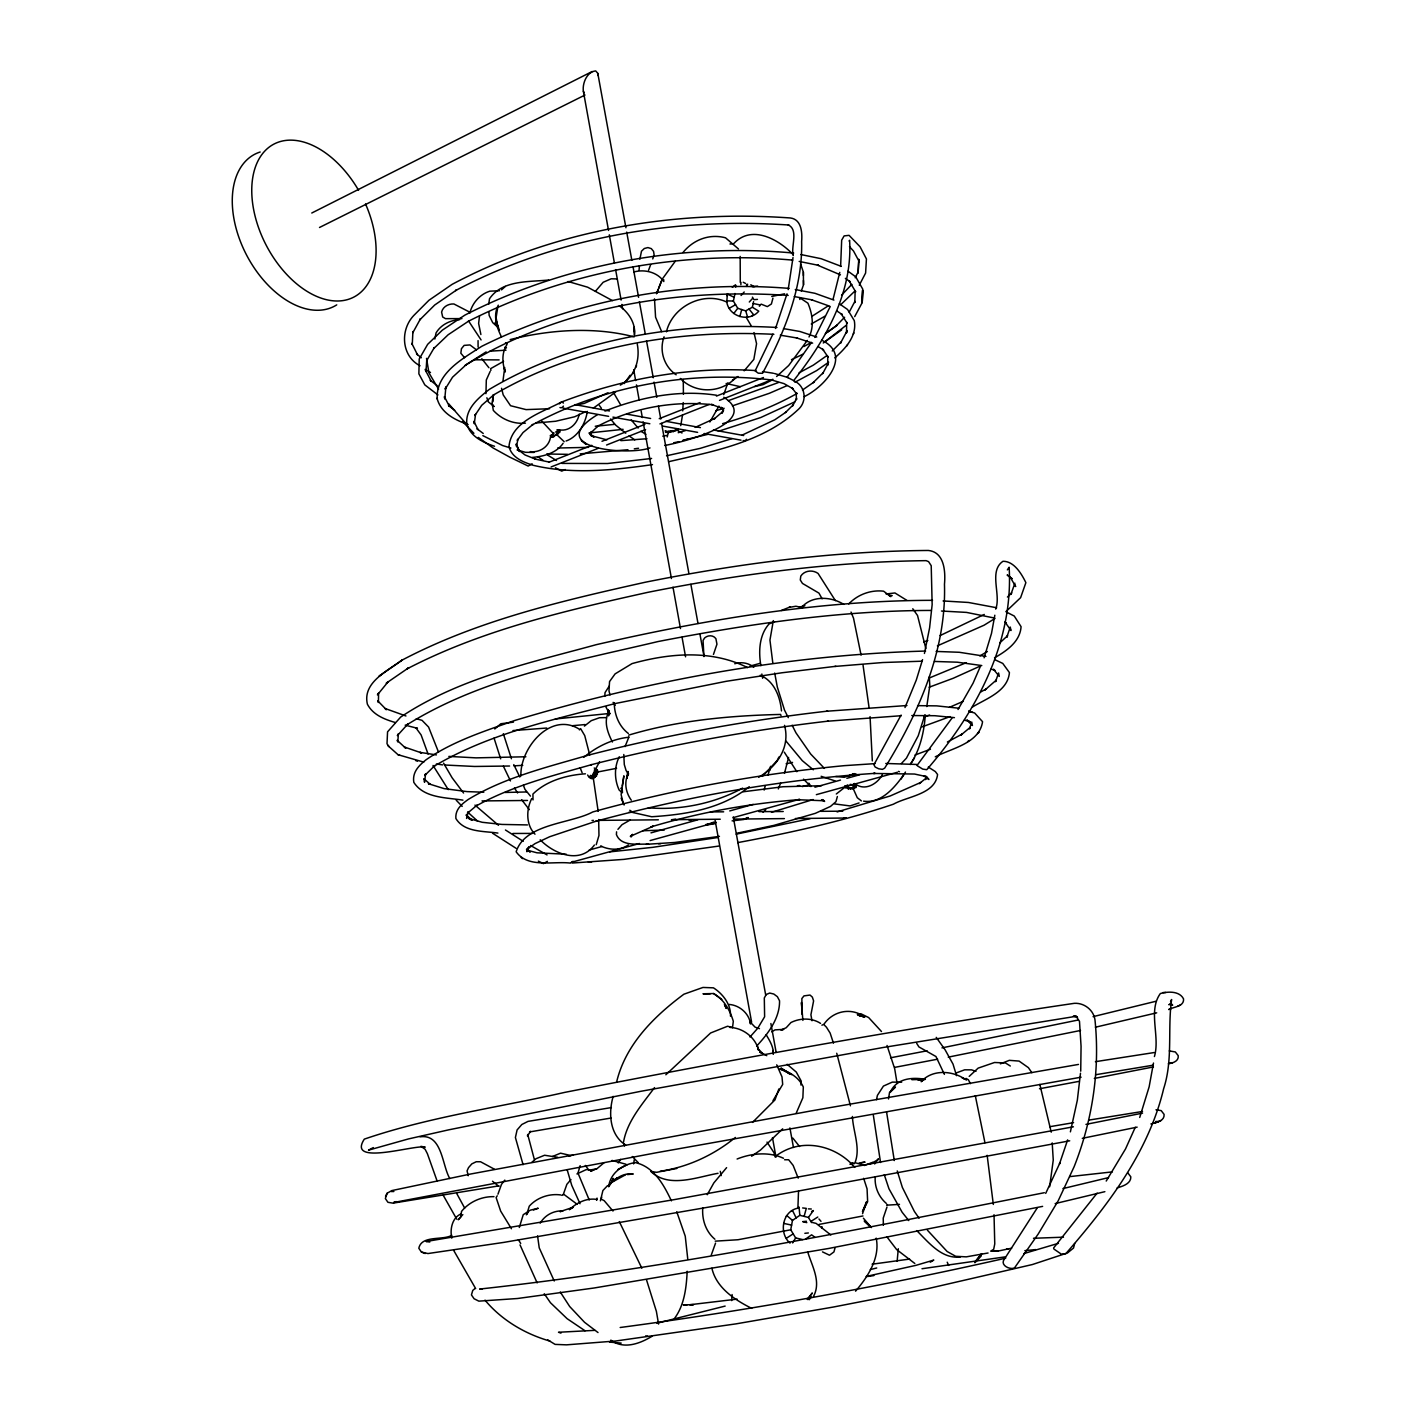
<?xml version="1.0" encoding="UTF-8"?>
<svg xmlns="http://www.w3.org/2000/svg" width="1416" height="1416" viewBox="0 0 1416 1416"><rect width="100%" height="100%" fill="white"/><g stroke="black" fill="none" stroke-linecap="round" stroke-linejoin="round"><path stroke-width="1.5" d="M504.715 367.541L502.999 380.798M596.579 1200.308L597.056 1198.095M623.093 802.73L621.128 794.641L623.89 775.844L622.226 786.057M793.208 255.517C790.712 246.614 798.889 229.657 788.11 224.861L788.907 225.02C675.007 217.303 556.966 236.915 455.563 290.563L456.536 290.014L434.73 304.989L419.862 319.768L420.534 318.706L412.782 332.778L412.923 331.556L412.268 344.513L411.791 343.38L417.437 354.69L416.499 353.858L421.331 357.77M1080.727 1071.169L1081.063 1046.318L1079.488 1021.325L1076.213 1016.476L1077.523 1017.343L1073.363 1016.157L1076.355 1016.263L883.106 1047.504L640.492 1091.364L448.837 1129.809L408.41 1138.942L368.549 1150.146L373.311 1147.58M627.978 771.508L627.925 775.455L628.049 771.578M703.947 656.582L703.044 640.457L704.637 637.926C707.947 635.023 713.204 634.881 715.894 638.669L716.956 644.192L713.452 654.457M378.585 693.645L378.408 702.478L377.736 700.832L386.391 709.717L385.081 708.496L405.95 715.983M773.207 1054.194C773.809 1047.079 769.614 1040.583 766.144 1034.689M773.207 1053.681L773.295 1050.46M862.22 302.582L862.645 290.298L862.22 302.582L854.715 316.6M1074.673 1243.514L1073.523 1248.045L1067.487 1252.948L1032.37 1264.541L927.728 1288.666L833.528 1307.003L735.984 1323.872L615.836 1340.987L566.506 1344.846L555.09 1344.386L547.762 1339.908M862.273 301.36L862.716 289.059L855.689 276.775L847.989 271.182M480.891 334.53L478.626 323.432L479.511 315.998M492.945 401.702L493.228 395.648L492.06 402.994L493.317 410.392C501.388 419.224 513.477 424.34 525.425 423.154M855.193 277.748L858.167 271.961L858.804 259.429L859.3 261.748L853.512 251.004L849.476 246.649M858.114 273.146L858.804 259.429M837.369 796.535L835.953 801.686L830.484 806.43L815.351 813.333L773.879 825.386L736.639 833.298M730.461 1016.157C731.222 1004.546 722.833 993.855 713.452 987.837L702.973 987.448L683.893 994.209C653.927 1016.458 625.536 1044.548 616.615 1082.036M834.803 357.894C845.405 348.46 857.158 336.123 854.29 320.636L847.547 309.484L839.334 303.767M682.512 415.047L680.742 425.632M682.742 410.888L683.22 402.587M687.185 1271.267C686.388 1287.498 684.459 1305.127 674.423 1318.544M1154.412 1056.548C1160.359 1036.618 1147.703 1010.971 1160.341 993.554C1167.846 991.395 1179.439 990.811 1183.546 998.9C1184.236 1006.758 1173.563 1006.723 1168.731 1009.555L1171.156 1008.635M398.339 734.09L397.843 741.949L397.153 740.303L405.737 748.232L404.392 747.029L421.561 752.923L419.844 752.356L436.394 754.905M604.774 696.389L605.021 692.636L609.305 685.981M616.58 831.829L616.403 834.537C621.146 846.963 638.12 843.617 648.563 844.219M995.713 609.092C1001.324 594.702 988.386 571.179 1002.971 561.285C1014.033 561.108 1021.609 573.852 1025.874 582.666L1020.617 597.658L1005.838 611.712M800.943 1085.063L801.208 1081.063L796.288 1072.071L787.119 1064.283M731.683 1300.596L732.107 1294.543M840.626 266.42L841.67 240.189L844.113 235.906L849.087 235.339L860.096 246.791L866.433 258.969L865.601 273.058L859.264 285.236M639.076 270.102L639.395 265.766M639.873 259.234L641.483 251.198L644.298 248.508L647.891 247.57L651.289 248.614L653.572 251.375L654.139 255.11L652.741 258.916M846.856 787.632L848.609 789.296L850.379 787.65M623.536 1142.057C627.129 1121.348 642.262 1104.161 654.528 1087.594M1078.496 1064.425L809.899 1111.135L470.501 1174.041L391.807 1190.591L387.17 1193.21L385.347 1198.538L387.931 1202.308L392.975 1203.158L498.91 1185.865M527.053 849.901L526.911 851.724L529.018 846.786L526.469 849.706L534.965 843.653L549.762 836.697L597.021 820.891M550.452 435.367L551.036 437.367L553.975 435.509L553.567 437.101L553.001 436.287C550.523 436.677 552.789 438.11 553.231 435.544M552.505 435.579L553.851 432.712M466.784 816.643L466.625 818.448L468.271 811.634L467.351 813.333L477.068 805.138L475.475 806.341C511.565 786.039 552.169 775.844 591.729 764.605L590.667 764.87C668.795 744.905 748.303 730.39 828.413 721.098L827.404 721.222L901.231 715.717M468.094 424.534C455.244 420.18 441.296 413.136 437.243 399.011C435.526 373.417 462.483 358.832 480.856 346.885L481.776 346.3C576.064 299.502 684.353 279.961 789.137 288.386M557.161 433.207L559.922 430.553L558.594 429.703M666.423 331.84C672.352 306.741 702.938 290.846 726.762 302.05C729.187 316.901 749.17 322.582 758.764 311.184L752.374 307.254L745.648 310.865L737.771 308.299L733.382 301.059L735.01 293.501M437.243 399.011L437.349 397.79M438.199 387.665L438.305 386.462M897.125 1261.355L898.31 1248.717M793.013 257.517L788.181 289.607M1080.497 1073.24L1077.328 1100.267L1070.39 1131.862M587.321 411.401C585.516 423.508 578.17 436.677 566.099 441.013M732.497 1027.733L733.311 1021.29C730.036 1010.281 723.895 999.307 713.575 993.536L702.973 993.784L710.248 993.82M769.985 770.357L770.499 766.339M925.303 715.292C924.046 732.001 920.223 749.029 911.054 763.259M613.163 1096.356C608.331 1113.118 609.5 1134.765 625.677 1145.048M740.285 282.439L740.179 256.42M1049.645 1186.767L1053.256 1160.04L1052.194 1142.907M627.589 772.056L626.704 778.552L627.854 774.764C623.907 783.101 626.031 792.96 631.306 800.217M600.844 1199.494L601.747 1197.228M488.732 304.245L489.529 298.723C502.397 279.908 528.522 282.067 548.594 280.032M926.79 706.549L929.799 685.592L929.303 676.883M633.625 1163.899L634.244 1159.757M888.522 1098.975L889.514 1092.515L895.461 1087.028L890.239 1092.232C896.576 1078.16 912.24 1077.01 925.374 1079.346L917.957 1080.019L925.232 1078.638L921.161 1081.718C931.976 1069.345 951.782 1070.443 964.508 1078.85M740.869 284.704L740.975 282.386M620.332 385.117C635.023 376.638 640.315 359.947 637.271 344.123M773.331 620.597L769.95 640.103L772.817 663.077M1153.491 1063.044L1149.137 1086.851L1139.721 1117.454M563.267 1194.555L566.878 1184.289L570.967 1179.581M839.776 272.385L833.139 299.024M802.536 1239.566L795.633 1237.903L790.73 1229.796L792.464 1220.433L799.828 1215.335L808.43 1217.424L813.368 1210.556L811.563 1211.494M994.828 615.217L991.501 633.394L984.102 657.82M790.022 1243.124C778.552 1233.247 782.234 1211.176 797.898 1208.149L798.518 1191.068M741.736 309.52L739.842 316.565M434.836 339.026L436.057 332.937C440.819 324.795 450.376 320.034 459.687 319.662M924.436 653.466L929.604 627.819L932.153 604.614L931.215 565.692L928.577 561.639L926.099 560.648C832.413 561.763 739.223 574.011 647.448 592.419C565.48 610.632 482.272 629.837 407.259 668.759L408.835 667.662L386.267 683.167L387.913 682.016L377.435 694.884L378.426 693.238M821.652 1228.309L821.988 1226.645M917.108 765.313L952.03 718.036M804.129 1216.379L806.288 1208.361L802.642 1207.954M752.374 307.254L753.56 301.643M788.57 757.454L784.482 773.331M876.486 1099.683L877.407 1095.382L883.442 1086.072L892.275 1082.125L901.673 1082.196M727.399 293.625L726.762 302.05L727.063 300.865L733.382 301.059M519.3 1227.477L523.247 1214.698L530.292 1210.184L538.204 1208.237L533.443 1210.007M1053.575 1248.027L1097.117 1193.122M591.746 775.72L591.251 777.88M589.357 777.083L590.507 775.437L592.985 776.003L595.109 774.694L595.676 772.251L594.331 770.127C602.402 765.313 594.101 786.924 587.622 775.012M600.402 1200.839L602.897 1190.537L607.553 1185.617M667.202 436.96L668.104 433.385M926.347 776.41L925.551 779.596L926.418 777.915M764.127 790.093L765.26 785.827M768.056 775.136L769.171 770.87M772.941 298.156L771.401 303.98L767.348 306.617L761.065 304.104M835.068 1247.762L833.935 1251.921L829.493 1255.213L822.501 1251.886M787.013 293.82L775.508 328.477M580.153 1165.633L577.976 1173.05L589.233 1199.989M866.627 1202.025L862.556 1213.689M596.809 770.145L595.003 771.189M497.812 306.847L496.113 317.68L497.777 326.884L494.857 322.954L497.936 325.892M595.163 777.242L594.047 775.349M526.841 1214.185L529.265 1206.184C537 1197.511 549.39 1193.334 560.842 1194.962M922.559 659.608L916.294 680.052L905.001 707.54M597.481 774.039L595.393 773.472M711.275 1255.072L715.558 1243.106M924.86 714.903L918.241 735.754L906.435 758.144L901.426 763.49M469.811 313.166C472.218 303.095 479.865 294.262 489.848 291.183L499.476 290.723M878.292 1158.624L874.681 1163.97M1067.646 1139.88L1059.469 1163.934L1059.876 1163.014L1045.716 1193.369M579.215 414.127C577.569 423.49 569.32 431.756 559.214 429.827M801.332 291.023L803.509 284.758L803.35 272.049L800.553 263.783M608.685 1186.431C610.508 1172.926 622.456 1164.501 635.218 1162.589C653.891 1166.572 663.856 1184.927 671.414 1200.874M723.735 394.639L727.895 382.762M778.853 1088.975L774.977 1099.896L752.498 1122.41M1014.9 583.18L1010.882 594.455L1011.714 592.826L1007.431 597.056M497.954 1194.201L501.494 1184.325L504.822 1180.112M813.492 1296.419C821.422 1281.745 812.076 1266.311 807.81 1252.187M664.086 336.796C658.971 350.46 663.962 366.496 676.175 374.798M498.308 305.166C492.874 315.29 496.574 327.007 501.335 336.636M648.546 270.35L650.652 264.633M531.69 798.606C526.115 809.687 525.902 824.997 535 834.201M809.014 336.99C814.448 326.476 812.412 313.662 807.899 303.183L800.376 298.156M550.576 436.464C549.532 446.483 539.868 452.837 530.274 451.633M625.04 746.604L628.952 736.922M611.641 1182.307L613.163 1178.378L612.208 1180.714M656.582 293.537L657.98 289.979M658.617 288.421L662.299 279.058L675.344 261.128M619.288 756.746C614.101 766.976 614.367 779.774 619.164 790.04L622.261 792.765M656.546 293.643L662.299 279.058M778.322 788.942L780.623 783.083M506.786 344.831C501.618 353.044 502.114 363.098 505.353 371.912L504.167 368.249M866.45 1201.865L862.486 1211.512L867.636 1201.706L867.07 1188.856L863.654 1178.324M830.077 306.865L814.837 337.451M796.217 1113.153L802.872 1097.754L803.315 1086.992C798.96 1077.364 789.048 1071.381 779.083 1068.956M980.704 665.626L973.058 683.22L958.03 709.522M490.184 371.399L486.308 380.001L485.954 393.648M746.781 286.404L747.613 284.174L746.48 285.43M1135.278 1127.278L1125.543 1148.907L1106.215 1181.05M772.906 334.158L755.135 370.886L758.268 373.187L762.551 373.293C784.252 332.725 802.766 288.368 801.633 241.516C802.323 232.808 801.651 219.445 790.429 217.976C674.866 209.727 554.948 229.64 452.147 284.333L428.924 300.298L413.791 315.485C399.878 330.034 401.33 356.124 420.039 365.771M854.202 787.685L856.22 785.774L854.981 783.721M557.479 433.455L559.125 429.898M1170.554 1001.767L1171.616 999.519C1167.457 1028.777 1173.156 1059.717 1163.651 1088.692C1148.518 1152.341 1107.843 1205.228 1065.788 1253.709L1061.363 1254.151L1053.911 1249.054M886.982 1207.016L883.23 1218.114L883.372 1225.283M632.74 373.488L633.837 371.275M635.695 367.487L636.58 365.7M935.286 756.817C951.711 748.232 979.394 743.4 982.562 721.7L974.65 713.009L968.703 711.204M778.959 756.994L777.172 760.516L762.357 776.375M901.089 715.062L873.92 764.746L875.177 767.047L878.681 768.782L882.433 769.366L884.664 768.162C918.754 712.903 946.454 650.457 944.472 584.242C945.569 571.816 944.56 552.134 928.383 550.47C833.121 551.143 738.356 563.55 645.059 582.277C562.063 600.809 477.741 620.314 401.967 660.175C387.931 670.883 362.231 682.193 367.399 704.23C372.974 714.885 384.356 719.293 395.223 722.496M849.211 312.157L854.892 301.36L854.822 302.564L855.14 290.687L855.671 291.82L849.281 281.058L850.273 281.837L845.37 278.35M592.861 774.357L599.517 761.755M665.874 431.261L665.166 430.765M632.315 834.449L630.97 836.962L632.651 834.484L630.315 836.325L653.201 826.218L650.935 826.926C699.398 812.395 749.577 803.368 800.022 799.58L797.721 799.721L824.378 800.766L821.563 799.863L824.608 801.456L822.484 799.58M387.17 1193.21L385.524 1196.219M851.228 285.448L851.812 284.386L841.564 295.165M630.12 375.222L624.19 383.594M846.945 345.823L847.529 344.761M853.335 334.087L853.937 332.972M707.239 1194.715L713.859 1182.891L726.603 1167.651M709.859 422.003L718.956 406.091M882.31 774.623C877.743 783.685 865.335 791.155 855.848 784.305L855.777 785.296L850.166 784.375M398.303 733.966L397.347 735.612L407.826 724.054L406.215 725.24C481.9 677.786 572.312 661.891 657.998 641.554C747.967 624.102 839.192 610.526 931.02 610.438M792.659 1242.929L795.668 1237.885M772.959 1100.692L782.694 1084.408L782.004 1076.886L776.711 1064.832M1037.255 1207.883L1003.466 1260.576C1001.218 1266.205 1011.042 1270.24 1015.254 1267.639L1014.405 1268.081L1038.211 1234.009L1058.141 1200.91L1074.142 1166.678C1092.55 1120.162 1100.143 1069.523 1094.957 1019.715C1093.524 1009.909 1084.143 1002.74 1074.355 1003.325C903.727 1028.458 733.948 1059.203 564.701 1092.391C497.919 1107.542 429.278 1116.905 364.319 1139.119C346.212 1166.89 416.251 1143.986 425.172 1147.19L420.941 1146.341L425.119 1149.279L427.384 1153.686L437.225 1181.333M526.327 1214.822L528.292 1212.025M807.332 340.406L788.677 365.523L776.605 376.497M617.925 829.334L622.031 824.678L630.279 819.935M497.228 1195.794L496.113 1197.547L500.662 1211.105L511.441 1228.752M863.565 801.173C881.283 803.668 894.593 787.668 903.815 774.64M901.001 779.101L905.461 772.056M910.222 764.552L914.488 757.825M608.738 1186.75L611.11 1183.103M811.28 342.778L787.084 377.24L793.668 380.585C825.263 340.69 852.804 292.882 849.6 240.295L849.122 241.039M981.748 1253.691L974.792 1262.488M618.261 1162.943L620.686 1159.368M563.125 443.279C556.435 453.155 543.532 456.483 532.257 457.421M737.807 308.228L733.789 313.467M981.253 1255.939L974.987 1262.683M807.385 1299.552L812.324 1292.985L807.403 1299.233M596.207 844.732L598.968 835.475L598.667 819.528M809.138 1299.764L811.403 1296.844M494.768 728.975L500.857 723.753L513.459 722.142M540.169 1223.194C544.912 1215.123 553.621 1210.485 562.931 1210.91L560.046 1211.636L573.197 1207.264L569.391 1209.671C576.896 1202.627 586.79 1197.617 597.322 1199.511M596.897 1168.766L604.013 1162.766M532.133 463.811L528.168 466.059L509.76 457.138L493.069 447.969L478.307 437.402M786.252 1216.255L786.818 1215.565L792.518 1220.45M974.81 1262.081L981.43 1253.85M595.428 291.307L603.181 282.262L611.181 278.793L616.774 278.917M734.072 286.227L735.187 284.97L735.718 287.112M726.957 295.679L728.054 294.422L734.196 297.289M749.984 1036.972L757.737 1028.264L764.622 1016.777L764.304 997.961L766.233 994.492L769.702 993.058L773.773 994.014L777.384 996.687L779.543 1000.793C779.897 1018.228 768.003 1033.875 756.64 1046.052M729.329 308.263L735.594 304.652M741.064 295.501L744.197 291.997M594.401 845.033C580.117 864.468 554.099 854.131 540.204 839.794M669.432 431.402L668.706 432.694L668.6 431.561L665.573 431.261L665.538 432.393L671.414 431.172M749.294 302.015L752.321 298.67M462.837 1214.592L458.218 1219.742L460.696 1217.087L461.528 1211.406C469.262 1201.812 481.688 1196.343 493.972 1196.662M759.33 306.245L760.463 305.006L753.17 303.484M752.268 315.715L753.4 314.494L749.029 309.024M782.676 1128.835L760.498 1150.058L751.613 1156.217M579.392 729.895L580.613 728.603L584.737 735.612L589.729 754.94M665.839 1074.779L710.602 1032.99L727.541 1026.246L731.753 1027.29M854.786 291.165L840.75 304.688M824.271 1023.768C833.617 1010.617 851.706 1007.272 864.645 1017.007L859.211 1015.502M744.161 370.815L753.843 359.381L756.569 343.699L753.985 332.583M825.422 333.61L836.201 325.875L844.626 317.237M824.059 342.406L846.042 325.414M832.219 350.991L841.051 342.123L840.485 343.185L847.175 330.636L846.503 332.972L846.697 322.264L847.228 323.379L841.139 313.715L842.148 314.511L836.856 310.954M733.045 244.402C750.71 223.993 778.287 238.844 793.208 254.703M615.606 392.09L593.357 408.127M855.565 1291.18C867.831 1276.825 880.31 1257.868 876.185 1238.133M797.898 1208.149L799.031 1207.052L799.828 1215.335M887.407 1204.467L886.646 1205.193L899.479 1204.361M565.25 469.528L561.727 471.139L555.461 467.793M999.908 642.793L1007.608 635.678L1006.776 637.288L1010.263 627.076L1010.971 630.527L1004.935 621.907L1006.404 623.111M969.199 1076.39L978.137 1068.124L994.528 1062.496L1005.448 1062.956L1010.316 1066.018M683.025 252.473C693.38 239.693 709.434 233.516 725.523 237.799L738.497 248.986M486.13 351.894L466.253 364.655L452.536 377.205L445.12 389.17L445.898 386.851L444.766 399.011L444.376 396.657L449.421 406.374L448.483 405.542L454.695 410.251M395.506 1202.237L396.214 1201.582L393.613 1202.52L657.219 1152.589L1081.116 1077.187M547.39 861.353L543.461 863.636L538.363 861.105M501.512 289.855L505.335 286.421M845.44 786.783L836.307 793.987M608.314 1185.829C614.863 1178.802 623.129 1172.59 633.235 1173.988L627.465 1174.59M557.09 431.526L558.771 430.535L558.187 429.721M762.994 812.2L765.79 809.74M678.335 429.42L676.264 430.446M531.761 1162.359L536.009 1158.713L544.576 1155.244L557.851 1157.332M848.75 603.942C857.565 594.596 870.787 589.675 883.584 591.18L890.841 596.614L888.505 595.074L892.222 595.64M930.259 1262.205L933.799 1260.081L915.957 1265.338L866.132 1276.453M1150.907 1123.95C1155.952 1122.534 1164.625 1121.33 1164.111 1114.41L1161.208 1110.622L1155.987 1109.79M1007.342 569.887L1009.13 567.232C1013.714 643.395 975.535 713.611 926.754 769.702L922.701 769.1L917.285 765.755M474.803 1288.737L472.767 1290.401L471.44 1294.914L474.077 1298.737L478.838 1301.145L517.513 1298.507L594.118 1287.994L828.679 1248.47L1042.636 1206.379M967.588 741.665L969.057 740.48M977.553 733.577L979.111 732.32M878.504 1159.438L869.831 1164.2M926.507 777.809L919.267 783.65L920.754 782.446L890.204 795.969L837.104 811.934M584.401 726.107L591.251 720.673L599.517 717.735L606.119 717.611M735.364 1137.455C713.841 1155.049 687.663 1167.226 660.104 1171.262M749.259 786.694C721.93 808.996 685.84 814.572 651.679 816.749L633.058 812.554L629.784 810.235M628.297 844.98C620.261 850.627 609.234 850.22 600.65 845.918M859.07 802.943L850.096 805.934L834.608 803.916M828.466 305.714L811.704 316.476M758.71 777.278C777.295 766.322 790.394 747.029 784.517 725.346M735.807 377.665C720.939 393.347 695.645 394.091 680.335 378.461M583.799 757.312C596.649 746.675 612.031 739.046 628.739 737.24M825.05 316.14L811.28 323.981M625.925 227.746L597.8 73.367L595.711 70.906C586.95 71.703 582.241 83.332 583.357 91.226L608.526 230.454M793.226 1233.832L786.358 1238.274M827.28 332.282L837.157 325.202L836.201 325.875M823.245 342.991L841.688 329.839M380.798 674.936L379.134 676.105L401.967 660.175L400.409 661.272M805.739 1238.965L811.598 1234.823L814.837 1237.195M826.856 355.628L813.333 365.133L799.049 372.851M817.775 1217.034L810.872 1221.459M555.302 435.137L556.435 434.34L564.205 441.721M828.696 362.177L816.66 370.585L794.907 382.249M802.483 390.019L814.005 382.055L813.032 382.762L823.245 372.638L822.661 373.7L827.829 364L827.776 365.204L827.705 356.177L828.236 357.274L822.678 349.203L823.67 350.017L818.165 346.584M595.676 772.251L597.871 771.808L594.154 772.57M804.217 396.639C824.36 386.94 853.246 355.611 821.616 340.106M552.541 435.013L551.001 436.482L550.417 435.668M469.209 320.742L448.146 334.76L433.703 348.584L434.34 347.522L426.694 360.637L426.8 359.416L425.986 371.47L425.49 370.355L431.154 381.081L430.199 380.267L436.978 385.488M732.461 380.108L737.984 376.497M466.253 364.655L465.209 365.328C560.524 306.865 677.751 288.138 788.181 295.413M847.281 787.969L848.432 787.225M628.669 735.134C677.273 720.461 729.806 715.593 780.552 714.443L781.03 715.646M984.279 614.438L940.118 635.572M994.97 618.456L984.102 625.199L937.392 645.855M850.025 1164.2L852.361 1162.996M652.263 1336.138C640.067 1343.625 623.766 1349.784 610.827 1340.12M607.977 392.745L584.365 403.383L576.011 405.135M613.004 1180.519L617.164 1177.988L610.809 1182.873L625.536 1174.784M979.925 655.927L987.377 651.484M771.738 1031.822L775.012 1029.875L783.685 1029.379L780.977 1030.122L786.216 1027.715L790.96 1022.529C800.146 1017.927 811.74 1017.662 820.537 1023.361M994.528 657.82C1006.493 650.971 1020.069 641.767 1021.078 626.686L1014.263 616.048L1006.723 612.19M561.94 1195.405L563.798 1194.325L577.126 1204.237M597.464 414.693C542.133 448.359 627.908 456.058 649.997 447.916M668.494 431.314L667.025 432.588L666.83 431.526M776.623 1155.509C801.279 1137.402 835.599 1144.783 854.804 1167.386M503.583 361.346L490.679 368.62L490.927 370.355M555.585 432.004L557.833 431.491M980.704 692.017L986.439 688.795L984.987 689.946L996.351 680.052L995.519 681.698L998.599 672.972L999.289 676.405L993.43 669.202L994.917 670.423L991.147 669.078M972.385 707.08C986.085 698.601 1007.732 691.574 1009.431 672.6L1002.758 663.414L995.519 660.015M803.863 346.548L811.457 342.371M845.122 786.075L848.007 785.048M803.084 354.159L791.473 359.682M855.884 786.482L856.167 787.491L853.954 786.588L852.113 787.597L853.087 789.172L852.963 788.092L848.68 788.199M947.393 741.984L962.137 734.107L960.668 735.293L970.314 727.293L969.464 728.921L971.73 722.036L972.42 725.488L966.827 719.983L970.261 721.841L964.402 720.142M576.914 1173.935L586.224 1169.616L593.693 1169.97L590.578 1171.191L596.667 1168.766M797.297 393.312C773.826 406.587 748.445 416.18 722.585 423.649M794.872 401.825L760.711 417.543L718.301 431.331M732.249 287.183L735.895 285.289M772.039 380.019L763.189 384.603L754.657 386.568M627.2 1164.731L618.066 1169.421M468.289 321.326C567.409 270.969 682.105 250.243 792.695 260.119L791.65 259.907M742.657 788.11C714.337 803.527 680.211 810.572 648.316 807.775M311.768 213.019L592.224 71.49M319.503 227.48L585.003 95.031M852.697 1163.138L850.432 1164.111M461.138 1213.848C452.04 1217.742 449.81 1229.371 451.775 1238.15M557.78 432.057L559.94 431.438L559.355 430.623M585.87 411.578L574.648 416.764L555.709 421.242L535.991 422.995M675.715 429.49L676.158 430.535L672.069 430.942L673.096 431.933L672.795 430.836M675.007 429.968L674.706 431.243L672.989 430.517M966.349 662.653L928.861 678.175M747.896 817.634L743.878 819.475L732.09 820.873M551.39 434.995L552.594 434.446M748.108 817.528L744.533 819.156L747.701 817.899M604.951 411.082C639.979 397.206 679.025 389.418 716.602 395.259M979.235 666.529L953.233 678.264L929.144 687.22M852.875 784.783L854.432 783.473M872.645 1162.341L864.397 1165.474L856.078 1162.943M848.237 776.34L850.857 775.172M849.936 775.596L854.45 773.614L844.325 777.295L835.776 776.517M778.34 382.586L728.284 400.675M949.446 707.327L963.322 701.292M787.048 385.648L769.366 393.294L732.426 405.861M553.001 436.287L555.072 435.685M950.171 716.585L922.046 726.886M742.037 435.154L774.764 419.809L786.393 411.861L785.42 412.569L793.296 404.764L792.712 405.861L796.553 398.445L796.482 399.666L796.146 392.834L796.677 393.949L792.004 387.913L792.978 388.71L784.021 383.63L770.906 379.771L772.056 380.037C690.619 370.178 604.119 385.559 532.062 425.048L533.053 424.375L523.017 432.57L517.247 440.376L517.884 439.279L516.521 446.429L516.114 444.075L519.513 451.545L516.628 445.208L518.999 450.43L518.026 449.598L525.088 454.996L535.867 459.28L534.717 458.961L549.054 462.059M774.552 621.624L769.083 623.943C759.1 635.023 758.445 651.732 760.905 665.715M1154.783 1123.03L1160.978 1120.534M930.471 749.206L914.948 755.064M813.156 799.544L771.455 812.324M552.399 1156.536L560.559 1153.173L570.453 1155.456M788.995 607.411L795.898 606.243L802.111 607.517M781.243 610.508L790.216 606.933M548.877 462.289L591.782 445.332M601.995 441.296L644.917 424.358M659.219 418.694L700.088 402.551M716.425 396.091L763.436 377.523M551.143 466.926L598.366 448.27M606.579 445.013L645.59 429.597M659.962 423.915L709.239 404.445M719.505 400.392L772.906 379.276M804.925 605.747L802.111 606.862C812.448 595.304 831.404 596.579 843.759 604.384M923.728 641.997L927.834 640.386M1000.386 1063.841L1009.325 1060.336L1019.077 1061.08L1028.405 1067.664L1031.839 1072.691M821.882 1025.166L823.723 1024.441L826.466 1027.237L830.148 1033.096L833.475 1043.203M1011.643 1248.204L996.899 1251.319M1177.935 1005.997L1180.466 1005.024M708.389 824.112L713.983 822.059M955.694 1073.133L964.65 1069.823L971.588 1069.859L975.96 1071.381M1058.442 1243.301L1023.857 1253.585M510.167 339.592C549.886 329.609 594.508 326.476 634.173 336.884M923.71 717.169L929.639 715.027M695.132 427.402L715.151 418.304L713.788 419.26L722.726 411.649L721.859 413.26L723.364 409.755L723.24 411.578L722.78 408.41L723.558 410.056L721.027 407.259L722.461 408.463L711.434 404.392L713.08 404.799C673.697 400.409 632.12 407.826 597.11 426.535L598.561 425.526L590.454 433.207L590.401 434.995L591.375 431.561L590.454 433.207L591.587 436.252L590.844 434.588L593.888 437.225L589.392 433.331M802.642 606.19L799.544 607.287L802.624 607.712M732.001 438.641L700.177 448.376L666.547 455.775M737.099 1159.014C751.63 1153.155 769.047 1151.562 783.49 1158.27M568.86 1156.182L573.338 1154.854M862.981 1215.955L818.997 1224.433M988.067 1253.001L966.278 1256.859L955.694 1256.293L947.145 1251.514L927.356 1230.132M1117.153 1187.9C1122.569 1186.272 1131.048 1183.758 1130.818 1176.838L1127.95 1173.032M683.893 440.341L688.601 438.871M849.423 787.668L847.441 786.765L845.317 787.792L846.325 787.385M734.745 663.75C741.01 661.591 748.692 662.918 753.79 667.237M1108.516 1177.616L1062.92 1188.59M715.912 410.693L724.16 408.286M678.229 432.694L685.503 430.57M1156.235 1001.2L1093.081 1016.653M587.905 755.277C547.231 767.171 504.928 777.225 468.377 799.367C461.705 804.04 455.085 809.492 455.881 818.501C464.306 832.502 483.812 830.962 497.901 833.086M589.215 850.043L601.995 846.485M650.971 832.856L697.822 819.811M729.753 810.925L753.188 804.394M814.926 787.207L840.485 780.092M846.874 778.322L859.654 774.764M639.448 843.511L571.232 862.344A4.885 3.08 74.9 0 0 573.002 861.264M650.103 840.573L716.177 822.324M733.222 817.616L799.297 799.367M816.342 794.659L897.337 772.286M750.161 666.051L760.003 663.361M1156.713 1012.829L1095.382 1027.22M556.807 430.004L557.798 429.738M557.745 432.623L559.763 432.446L558.984 431.703M595.658 821.315C687.008 796.642 780.676 779.473 875.159 773.348L873.513 773.455L914.506 774.039L925.852 776.481L923.887 775.88L928.914 779.526L926.666 776.623M597.676 772.003L616.58 768.322M591.676 861.884L588.313 862.061M1104.869 1191.67L1055.15 1203.6M656.847 1323.252L725.151 1306.083M870.309 1269.586L876.716 1267.975M1005.749 1258.081L1001.714 1259.072C875.654 1287.516 748.285 1310.508 620.173 1327.5M588.967 754.994C667.007 734.904 746.462 720.39 826.537 711.239L827.563 711.133M1168.342 1063.735C1172.678 1063.168 1178.997 1061.239 1178.218 1055.663L1175.333 1051.946L1169.28 1050.92M682.884 440.252L707.699 434.393M802.235 786.606L808.642 785.101M718.036 1173.298C697.38 1176.997 669.237 1188.378 651.36 1171.952M810.164 818.678L736.125 834.166M633.979 271.961C644.51 269.005 657.484 272.102 663.839 281.572M1142.553 1113.135L1085.948 1124.375M673.715 442.783L678.919 441.668M784.588 293.802L771.738 296.493M1078.231 1019.998L941.976 1047.875M786.128 763.773L792.553 762.428M857.335 1014.582L861.016 1013.821L868.645 1017.555L881.495 1031.538M1137.137 1127.136L1082.284 1138.34M1080.514 1030.476L948.242 1057.132M1044.335 1192.715C857.087 1229.619 669.467 1268.311 479.652 1289.056L482.343 1289.056M451.846 1235.283C442.783 1240.664 421.526 1234.894 418.817 1248.293L421.455 1252.063L427.951 1253.549L503.901 1242.381L748.303 1200.29L1069.717 1140.818M1153.438 1066.938L1094.338 1078.443M853.795 1163.704L854.609 1163.527C861.158 1148.978 853.069 1131.703 852.414 1116.481M937.622 1059.186L894.646 1067.381M1073.417 1126.8L674.777 1199.529L426.11 1241.513L429.791 1242.027M790.783 1229.778L738.001 1239.743L715.222 1241.159M890.558 1057.787L927.144 1050.796M676.813 1168.466L656.599 1172.324L650.935 1171.492M852.273 774.534L855.937 773.844M662.741 436.163L666.688 435.42M664.635 445.474C679.131 443.102 762.905 422.534 723.806 397.259M668.635 461.705C713.93 451.208 764.605 441.934 799.279 408.498C807.545 399.967 804.837 385.099 793.668 380.78M1039.503 1088.762L1079.134 1081.346M737.683 842.626C790.252 832.82 842.697 821.333 893.425 804.2C907.444 796.252 935.25 794.411 937.569 774.499L935.357 771.578L928.294 767.065M860.468 1162.908L865.07 1162.093L859.07 1163.049M591.994 1169.669L596.331 1168.908M886.062 593.959L894.947 592.968L906.824 600.331M1049.752 1126.711L1073.576 1122.658M1095.913 1074.691L1152.801 1065.257M611.039 1118.021L529.549 1131.95L530.558 1131.313L527.478 1135.933L527.726 1134.482L534.363 1159.527M1088.709 1120.127L1142.517 1111.472M611.358 1107.578L527.991 1121.401L521.831 1124.499L517.088 1129.95L515.406 1137.526L523.088 1164.713M1095.418 1061.681L1154.305 1052.531M719.452 836.36L674.653 842.485L646.139 844.325M717.487 837.564L652.599 847.352L609.73 851.883M719.027 846.042L623.943 859.37L572.099 863.052M743.152 791.774L783.101 786.73L821.528 785.721M671.467 819.846L675.751 819.156M706.425 825.05L714.956 823.67M707.204 824.254L715.682 823.032L708.69 824.006L711.115 823.652M872.097 1264.205L909.585 1259.072M737.134 1299.127L689.822 1304.738L693.539 1304.685L683.238 1304.826L687.167 1304.791M710.212 823.953L705.823 824.537M808.359 1208.875L811.315 1209.016M867.353 1276.524L873.902 1275.586M921.993 1268.736L1005.041 1256.895M646.97 438.73L620.881 440.642M627.961 449.722L580.206 453.863M634.297 448.837L638.528 448.252M651.59 458.465L607.482 463.528L561.975 463.404M652.475 464.625C613.163 470.218 572.365 474.59 533.266 465.315C523.407 462.218 511.583 457.704 508.981 446.447C511.441 421.065 542.558 412.286 561.302 402.109C623.022 378.603 689.875 366.337 755.967 370.585M614.544 424.358L595.251 426.251M623.111 429.331L589.038 432.96M1069.629 1176.625L1112.41 1171.882M1165.811 992.474L1162.961 992.563M610.243 713.381L555.32 718.992M835.883 666.299L781.898 672.777L726.302 681.291L615.04 703.575C553.231 719.859 488.785 733.4 433.367 766.658L434.978 765.454L424.676 775.508L425.614 773.844L424.534 782.287L423.986 778.835M791.402 1211.069L792.695 1210.91L796.164 1217.884M783.668 1223.389L791.65 1225.105M806.447 1221.229L802.73 1221.636L806.819 1222.628M594.862 1330.35L558.506 1332.261L560.966 1333.129M752.268 286.651L757.631 286.12M668.6 431.561L669.998 431.42M420.074 1136.836C442.411 1133.543 442.004 1165.633 449.828 1178.554M1024.848 1250.647L1035.751 1249.585M847.405 786.092L845.104 786.659L845.087 785.703M804.854 1233.301L808.359 1232.964M757.436 299.378L753.985 299.696L752.392 297.13M572.365 725.718L585.162 724.55M826.537 711.239L906.948 705.522M549.585 408.728L526.097 409.613L510.556 405.719L503.211 394.905L501.547 388.303M834.838 666.44L882.788 662.529L921.922 661.201M506.008 350.177L489.971 351.186M664.334 830.024L642.935 830.75M512.964 730.567L546.753 728.036M596.685 775.897L595.109 774.694M797.42 785.721L799.721 785.544M1033.503 1238.274L1063.487 1237.177M874.929 763.631L844.414 765.649C759.843 773.72 675.875 788.942 593.994 811.616L592.649 812.005C570.383 823.953 525.212 823.333 516.15 851.777C527.832 868.397 553.337 860.963 570.56 863.105M729.966 244.012L731.86 243.888M513.973 765.861L522.769 765.33M525.885 756.764L476.059 757.861L448.854 756.41M585.428 773.809C566.683 775.048 546.417 780.729 532.929 794.057L533.018 799.916M499.122 359.894L475.068 359.788M658.599 843.759L660.653 843.67M532.469 833.405L512.893 833.475M662.511 280.103L664.015 280.049M567.604 454.324L546.7 454.005M588.596 447.35L557.639 448.022M1169.014 1062.85L1172.572 1062.726L1169.864 1062.743M925.586 651.041C786.393 654.865 648.068 680.441 514.875 720.443C484.414 731.152 453.067 741.188 426.234 759.649C418.853 765.525 412.162 772.145 413.808 782.34C424.057 798.305 446.305 797.42 462.944 800.146M911.904 1079.7L924.471 1079.328M527.495 800.465L482.024 800.925M504.946 792.464L526.451 791.969M932.525 600.331C819.067 600.455 706.442 619.376 596.136 644.705C529.372 663.024 459.085 678.122 400.675 717.062L387.559 731.842L387.011 743.772L389.099 746.71M509.583 766.021L474.502 766.463L444.783 765.012M885.779 763.472L916.736 764.463M598.649 820.377L658.351 819.811M671.609 819.687L720.266 819.227M733.523 819.103L784.393 818.607M795.438 818.501L846.29 818.023A4.797 3.982 88.8 0 1 843.706 817.669M628.81 812.341L633.217 812.306M710.425 811.899L723.665 811.828M758.958 811.634L783.225 811.51M820.731 811.315L842.785 811.191M391.205 1191.529L393.878 1191.511M461.935 318.6L445.474 318.653L442.677 316.989L441.597 312.104C442.889 306.635 448.571 303.608 453.916 303.98L470.094 312.334M621.199 1343.094L609.5 1342.102M784.57 1159.757L788.659 1159.757L793.155 1165.421L798.217 1178.165M566.205 854.22L536.983 852.804L527.053 850.166L530.31 852.06L527.655 849.511M911.78 715.54L934.825 715.717L954.437 717.646M1155.722 1121.472L1158.447 1121.49M1168.678 1004.634L1172.43 1004.67L1169.828 1003.856L1172.643 1005.236L1170.749 1003.643M917.586 705.646L936.755 705.876L958.844 708.212M534.062 452.43L525.478 452.324L517.088 449.934M527.478 824.926L501.954 824.431L482.183 822.289L468.82 818.483L472.041 820.342L466.076 814.979L470.678 819.103M934.489 661.449L957.34 662.192L981.784 665.555M936.118 651.431L959.287 652.28L985.943 656.422M483.812 792.217L467.103 791.615L444.146 788.624L428.34 783.703L430.199 784.322L424.11 778.906M992.262 1251.001L997.944 1251.213L990.669 1251.142L993.678 1249.319L994.758 1243.903L994.032 1214.716M853.901 785.915L856.22 786.358L856.202 785.402M960.42 1256.966C941.675 1259.302 928.595 1242.292 916.736 1230.61M556.93 433.455L558.488 433.827L557.922 433.013M941.463 611.022L966.508 612.402L994.51 618.049M1006.865 1248.806L1008.174 1248.877M943.091 600.95L968.455 602.473L996.634 607.747M773.879 334.318C677.804 329.503 576.631 345.893 493.016 395.276L494.025 394.604L481.705 405.312L474.873 415.49L475.528 414.375L474.289 423.703L473.9 421.349L478.006 429.614L477.05 428.8L483.245 433.473M776.977 327.468C678.636 321.91 574.843 338.583 489.352 389.365C478.573 397.808 465.528 408.445 466.767 423.703C470.13 436.517 483.033 442.447 494.52 446.27M835.104 780.924L821.156 776.304M793.668 253.057C681.574 242.809 565.214 263.836 464.855 315.131L442.358 330.14L427.65 344.353L419.224 359.009L418.87 373.842L424.8 384.869L437.951 394.94M729.116 1004.44C739.524 1005.165 749.153 1013.467 750.568 1023.998L749.772 1021.609L755.064 1027.131L759.454 1028.653M740.285 386.692L726.143 383.471M553.868 434.075L541.868 421.207M606.898 439.845L592.508 436.039M387.683 745.453L398.073 754.728L423.773 762.127M436.358 763.985L442.659 764.905M762.481 371.576L773.348 373.24M780.305 335.185L797.438 338.07L796.27 337.805L812.642 343.15M783.508 328.601L799.898 331.486L816.766 337.043M563.019 408.144L608.597 416.339M612.933 417.118L649.838 423.756M662.865 426.11L697.592 432.358M704.106 433.526L741.01 440.164M574.861 404.622L609.5 410.959M626.81 414.127L650.617 418.499M665.785 421.26L700.407 427.614M713.399 429.986L743.701 435.526M729.966 1027.467C742.94 1027.804 755.613 1037.486 758.569 1050.23L757.312 1045.557M794.252 296.546L812.483 299.962L811.297 299.696L829.794 306.228M795.296 289.554L814.961 293.307L833.918 300.086M799.173 261.429L818.643 265.358L817.457 265.128L840.449 274.863M800.801 254.526L821.138 258.703L841.316 266.385M506.468 347.947L504.733 347.309M612.031 1160.43L626.014 1164.253M812.147 1222.415L816.129 1223.406L830.838 1234.964M405.171 725.169L417.437 728.284L415.844 727.753L421.101 734.922L428.075 754.038M416.304 718.726L422.039 720.337L428.588 727.063L438.517 752.108M858.379 1015.237L864.645 1017.007L857.919 1014.989M568.064 281.501L587.658 287.2L612.402 300.581M774.499 373.505L788.092 377.576M968.739 711.204L972.703 712.407M510.91 448.058L502.662 445.562L482.838 435.615M750.799 284.758L754.073 286.669M549.939 1341.076C525.124 1334.014 501.547 1320.084 484.998 1300.136M398.073 754.728L399.896 755.347M850.874 1163.917L852.06 1164.642L853.105 1162.89M415.773 760.622L417.472 761.188M743.205 282.244L745.701 283.554M421.455 1252.063L425.207 1253.532M747.577 667.591C711.363 649.572 669.839 653.077 632.032 663.608L615.093 673.892L609.553 681.574L608.986 690.937L610.03 694.955M507.176 343.893L505.512 342.707M751.719 1308.366C734.869 1299.976 716.213 1287.71 711.894 1268.205M780.906 1069.257L791.756 1074.602L780.942 1068.089L789.402 1073.894M964.172 1078.726L962.03 1077.665L966.579 1080.072M688.512 819.599L691.84 821.28M766.782 1055.681L759.684 1052.035L762.888 1053.734L758.215 1048.867M600.773 1198.892L604.19 1200.679L612.986 1211.034M594.224 768.003L595.428 768.64M494.52 1169.262L480.555 1161.757L476.236 1161.74L471.829 1163.881L468.537 1167.616L467.068 1170.873L468.218 1175.705M853.034 787.101L854.715 788.376L854.698 787.42M578.825 728.886C549.992 711.522 519.778 748.728 520.911 775.968M634.775 439.898L629.093 435.88M675.821 429.49L681.999 432.995M530.575 845.511L547.072 854.945M425.101 369.417L430.499 372.514M556.506 460.519L547.726 455.155M966.048 1078.39L968.385 1079.753L970.42 1083.665M640.917 431.278L645.926 434.287M760.268 675.22C774.357 681.238 780.145 696.76 781.49 710.903M505.441 829.988L523.23 841.316M492.573 833.245L516.079 848.308M861.388 800.907L857.282 797.721L852.998 788.146M914.825 1263.479L896.664 1249.585L886.982 1236.947M537.602 456.66L543.054 460.288M585.038 1330.774L567.126 1318.685L550.47 1302.738L544.257 1293.728M721.788 999.484L713.575 993.536M464.59 357.717L460.837 353.221L461.439 348.708L464.147 345.38L469.988 344.938L476.449 349.841M598.012 1332.544L584.543 1322.296L569.692 1306.525L560.258 1292.012M619.27 305.821C628.438 312.175 635.89 323.273 634.439 334.849L634.209 327.202L634.35 332.087M494.149 406.481L488.396 401.914L486.856 397.772M492.485 1181.227L498.804 1186.289M625.748 433.207L615.712 425.154L610.508 418.994M498.503 825.28L474.98 805.102M477.652 821.174L468.183 812.536M818.961 1218.981L821.014 1221.353M813.315 769.791L802.306 760.675L786.057 741.134M556.134 434.287L557.09 435.208L556.435 434.34M628.35 733.453C618.845 726.213 614.314 714.407 614.261 702.708M497.6 327.061L492.68 322.6L489.157 315.432L488.892 311.679M593.286 777.986L598.172 811.386M871.265 1227.318L864.238 1220.946L869.902 1226.539M521.177 857.388L522.539 858.627M473.9 433.296L462.501 421.455M714.885 1239.212C705.734 1231.566 701.805 1219.459 702.779 1207.76M886.292 1203.388C878.752 1196.909 874.522 1187.139 875.194 1177.174M863.406 1218.203L871.406 1227.601M563.426 403.082L562.754 402.463A3.823 2.885 -80.3 0 0 559.32 403.879M638.103 1162.501L632.297 1156.518M488.909 367.718L481.794 358.69M803.545 779.136L810.572 786.322M456.218 800.217L462.2 806.377M824.431 768.392L810.678 754.02L795.934 732.78L792.128 725.222M465.599 423.172L448.624 403.719M631.235 419.933L638.156 428.039M530.469 796.128L524.911 789.278L523.389 785.154M792.818 1138.092L799.562 1146.5M908.771 1220.592L902.134 1212.238L888.965 1188.785L884.274 1174.696M521.725 799.81L529.336 809.651M628.651 773.933L626.12 770.623L624.297 764.587L623.783 754.498M463.581 793.031L452.111 777.773L443.58 763.153M585.339 1165.439L588.985 1170.271M448.27 789.632L433.031 765.454M599.322 405.401L601.357 408.197M936.224 1037.362L945.074 1049.752L953.021 1064.106L956.543 1075.664M912.771 608.756L917.533 615.5L925.869 648.652M481.086 339.946L468.625 321.078M919.072 1218.203L914.347 1211.388L902.364 1187.405L897.248 1170.943M456.749 1219.176L443.137 1195.104M613.11 702.354L615.146 705.398M767.03 1142.092L774.021 1152.73L775.083 1156.925M796.836 771.702L784.287 752.161M518.38 1239.743L520.716 1243.443M620.474 404.551L613.234 392.073M475.652 1288.578L453.598 1250.257M916.648 1043.273L918.931 1046.937L935.958 1056.513L944.401 1074.372M514.45 787.862L517.566 792.978M808.412 1217.424L811.563 1222.61M438.588 389.188L428.959 372.886L426.517 358.354M808.89 783.154L810.925 786.606M1010.387 577.409L1015.661 586.56L1014.847 584.95M835.369 600.596L818.076 573.445C812.749 569.604 804.465 570.347 800.783 576.135L800.288 579.994L802.465 583.427L818.944 593.109L822.112 598.773M456.766 1193.582L464.66 1208.06M605.871 706.903L609.712 714.106L608.137 709.558L608.615 715.859L609.322 710.903C603.128 720.903 607.57 732.479 612.402 742.002M583.357 91.226L584.206 92.801M619.305 1221.583L641.855 1268.223M492.874 404.87L493.671 406.427M788.305 717.646L784.499 710.089L777.313 687.025L774.694 673.06M537.142 1282.896L520.026 1244.876M554.24 1281.002L539.231 1247.85L537.549 1235.902M580.029 1203.724L571.745 1185.351L567.179 1169.811M676.76 1211.777L685.255 1236.203L687.769 1259.09M513.796 764.622L519.796 777.03M503.406 766.233L510.468 780.924M661.644 331.645L655.573 317.202L654.493 298.865M726.302 1008.422L724.443 1004.493L726.231 1008.263M947.216 1262.205L948.667 1265.426M621.093 798.111L624.12 805.031M622.491 791.013L621.146 787.915L622.544 792.394M582.118 772.676L580.171 767.861M751.029 325.521L746.32 317.538L747.595 317.113L745.683 310.794M851.016 612.066L853.529 618.208L861.087 655.148M887.035 1045.468L894.682 1068.708L896.947 1082.55M511.424 758.764L503.335 733.683M500.68 758.852L494.06 738.125M646.528 1279.905L656.387 1311.375L658.564 1324.084M499.352 330.211L495.954 320.122L497.777 326.884M836.732 1053.256L850.432 1105.79M1039.822 1084.426L1051.238 1132.198M623.89 1143.508L624.509 1145.987M975.288 1095.648L984.952 1142.712M720.266 1171.315L721.133 1175.634M799.509 297.608L799.881 299.519M894.293 1160.554L886.558 1111.914M880.54 1162.501L873.265 1114.728M761.843 674.016L762.64 678.282M812.005 1020.759L810.908 1014.794L813.598 1000.9L812.359 997.13L810.04 995.059L803.969 995.89L801.863 998.563L802.129 1013.98M802.89 1020.405L801.438 1002.546L802.164 1014.051M670.706 431.296L670.901 432.34L670.759 431.172M626.704 232.1L631.855 260.367M633.04 266.881L638.598 297.325M639.377 301.679L645.324 334.282M646.51 340.814L653.254 377.771M654.033 382.125L656.812 397.347M658.405 406.038L660.776 419.083M661.573 423.437L688.902 573.462M690.866 584.33L698 623.465M699.982 634.333L703.947 656.086M733.258 816.979L765.737 995.271M770.888 1023.52L776.039 1051.787M789.898 1127.897L793.456 1147.456M609.305 234.808L614.42 263.093M615.606 269.606L621.111 300.068M621.889 304.422L622.668 308.776M633.678 369.682L635.642 380.568M636.439 384.904L639.182 400.144M641.147 411.012L642.333 417.543M643.13 421.897L671.432 578.525M673.007 587.233L680.476 628.562M682.052 637.253L685.574 656.829M715.062 819.988L751.63 1022.317M772.463 1137.614L776.003 1157.191M592.985 776.003L593.375 778.074L592.702 774.605M987.147 1155.297L993.324 1204.432M863.052 665.237L869.159 708.301M597.8 73.367L598.136 75.579M870.061 716.62L872.309 760.888M847.352 785.42L847.441 786.765M853.866 785.243L853.954 786.588M850.768 787.632L850.857 789.296L850.839 788.34M803.35 272.049L803.403 275.554M803.438 280.457L803.509 284.758M683.255 379.577L683.415 394.25M478.059 340.619L478.095 347.044M336.743 304.865A85.792 53.932 62.3 0 1 245.534 253.021A85.792 53.932 62.3 0 1 260.172 152.008M365.54 203.993A86.323 53.737 62.4 0 1 321.751 298.351A86.323 53.737 62.4 0 1 255.269 167.407A86.323 53.737 62.4 0 1 358.567 190.275M563.409 406.109A3.752 2.832 -80.2 0 1 559.957 407.525M746.498 439.279A3.434 2.726 -79.5 0 1 743.17 440.553M899.461 771.702A5.345 2.814 74.1 0 1 898.434 771.384M593.428 820.342A5.452 4.195 89.9 0 1 592.012 820.43M647.448 1336.049A7.115 5.328 78.1 0 1 645.625 1335.89M1011.909 578.613L1007.325 575.055L1011.909 578.613M584.826 443.261L581.268 440.234L586.224 444.447L584.826 443.261"/></g></svg>
